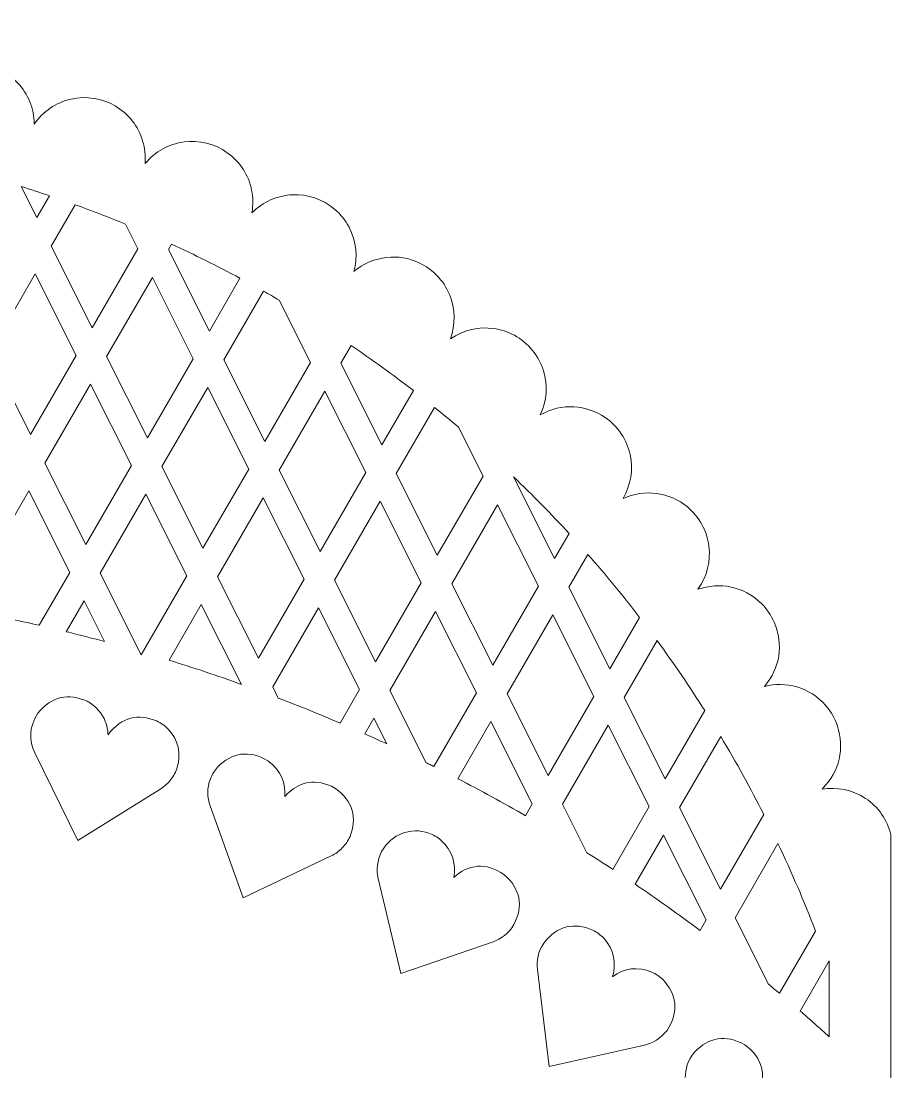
# Model space of a CAD drawing. Header units: millimetres. Extents: x -130 to 130, y -75 to 75.
# Drawn here: x 87.8 to 130, y -42.5 to 8.5 of the extents above; entities that cross this region are included whole.
import ezdxf

# ---------------------------------------------------------------- set-up
doc = ezdxf.new("R2010")
doc.units = ezdxf.units.MM
doc.header["$MEASUREMENT"] = 0
doc.layers.add('Capa 1', color=7, linetype='Continuous')

msp = doc.modelspace()

# ---------------------------------------------------------------- linework, layer by layer
at = {"layer": 'Capa 1', "lineweight": 9}
for points, knots in [([(65.9104, 6.1125), (66.0069, 6.4858), (66.1593, 6.8211), (66.3676, 7.1158), (66.3676, 7.1158), (66.5759, 7.4079), (66.8502, 7.6771), (67.1575, 7.8778), (67.1575, 7.8778), (67.4674, 8.081), (67.8154, 8.2232), (68.1761, 8.2994), (68.1761, 8.2994), (68.9025, 8.4518), (69.6798, 8.3172), (70.3071, 7.9336), (70.3071, 7.9336), (70.6221, 7.7406), (70.9066, 7.4841), (71.1225, 7.197), (71.1225, 7.197), (71.3409, 6.91), (71.506, 6.5824), (71.6153, 6.2115), (71.6153, 6.2115), (71.7448, 6.5747), (71.9251, 6.8948), (72.1588, 7.1691), (72.1588, 7.1691), (72.3925, 7.4434), (72.6897, 7.6847), (73.0148, 7.8574), (73.0148, 7.8574), (74.1375, 8.4289), (75.2525, 8.274), (76.1542, 7.6314), (76.1542, 7.6314), (76.4514, 7.4104), (76.713, 7.1285), (76.9035, 6.8237), (76.9035, 6.8237), (77.094, 6.5189), (77.2286, 6.176), (77.3048, 5.8), (77.3048, 5.8), (77.4649, 6.148), (77.6757, 6.4503), (77.9322, 6.7017), (77.9322, 6.7017), (78.1888, 6.9557), (78.5088, 7.1691), (78.8466, 7.3139), (78.8466, 7.3139), (79.9515, 7.7609), (81.0717, 7.5603), (81.953, 6.8059), (81.953, 6.8059), (82.2299, 6.5595), (82.4636, 6.2547), (82.6236, 5.9347), (82.6236, 5.9347), (82.7912, 5.6121), (82.8928, 5.2616), (82.9335, 4.878), (82.9335, 4.878), (83.1265, 5.2108), (83.3602, 5.4927), (83.6396, 5.7213), (83.6396, 5.7213), (83.919, 5.9499), (84.2568, 6.1353), (84.6073, 6.2471), (84.6073, 6.2471), (85.6945, 6.5773), (86.8019, 6.336), (87.6553, 5.4622), (87.6553, 5.4622), (87.9068, 5.193), (88.1126, 4.8704), (88.2472, 4.5326), (88.2472, 4.5326), (88.3818, 4.1998), (88.4504, 3.8417), (88.458, 3.4531), (88.458, 3.4531), (88.679, 3.768), (88.9406, 4.0297), (89.2378, 4.2329), (89.2378, 4.2329), (89.5349, 4.431), (89.888, 4.5859), (90.2462, 4.6697), (90.2462, 4.6697), (90.9726, 4.8348), (91.7524, 4.7078), (92.3798, 4.337), (92.3798, 4.337), (92.7023, 4.1516), (92.9843, 3.9052), (93.2129, 3.6131), (93.2129, 3.6131), (93.4415, 3.3235), (93.6167, 2.9832), (93.7158, 2.6352), (93.7158, 2.6352), (93.8225, 2.2923), (93.8606, 1.9291), (93.8326, 1.543), (93.8326, 1.543), (94.0815, 1.8376), (94.3635, 2.0739), (94.6784, 2.2466), (94.6784, 2.2466), (94.9934, 2.4218), (95.3592, 2.5438), (95.7224, 2.592), (95.7224, 2.592), (96.4437, 2.6885), (97.2108, 2.5057), (97.8204, 2.0713), (97.8204, 2.0713), (98.1227, 1.8554), (98.3818, 1.5862), (98.5824, 1.2763), (98.5824, 1.2763), (98.7831, 0.9664), (98.9279, 0.6108), (98.999, 0.2578), (98.999, 0.2578), (99.0726, -0.0952), (99.0777, -0.461), (99.0142, -0.8445), (99.0142, -0.8445), (99.2885, -0.5702), (99.5908, -0.3619), (99.921, -0.2171), (99.921, -0.2171), (100.2487, -0.0749), (100.622, 0.0165), (100.9929, 0.0317), (100.9929, 0.0317), (101.7015, 0.0647), (102.4483, -0.1765), (103.035, -0.6743), (103.035, -0.6743), (103.3144, -0.9156), (103.5481, -1.2077), (103.7208, -1.5354), (103.7208, -1.5354), (104.0917, -2.2517), (104.1425, -2.9857), (103.9621, -3.6842), (103.9621, -3.6842), (104.2593, -3.4378), (104.5768, -3.2575), (104.9197, -3.1407), (104.9197, -3.1407), (106.0373, -2.7901), (107.1244, -3.034), (107.9804, -3.8773), (107.9804, -3.8773), (108.237, -4.1414), (108.4452, -4.4538), (108.5849, -4.7942), (108.5849, -4.7942), (108.8847, -5.5206), (108.8821, -6.2623), (108.6332, -6.9557), (108.6332, -6.9557), (109.3088, -6.4909), (110.0327, -6.3563), (110.7338, -6.4477), (110.7338, -6.4477), (111.4094, -6.5417), (112.1054, -6.8795), (112.6185, -7.5095), (112.6185, -7.5095), (112.8521, -7.7939), (113.0299, -8.1267), (113.1417, -8.4772), (113.1417, -8.4772), (113.3678, -9.2087), (113.3119, -9.9504), (112.9944, -10.6337), (112.9944, -10.6337), (114.0409, -10.0393), (115.2448, -10.146), (116.1389, -10.7607), (116.1389, -10.7607), (116.4437, -10.9689), (116.7079, -11.2356), (116.9136, -11.5455), (116.9136, -11.5455), (117.1193, -11.8503), (117.2667, -12.1932), (117.3479, -12.5539), (117.3479, -12.5539), (117.5029, -13.288), (117.3937, -14.0195), (117.0076, -14.6875), (117.0076, -14.6875), (118.049, -14.2125), (119.2479, -14.37), (120.1292, -15.0964), (120.1292, -15.0964), (120.4112, -15.3352), (120.6525, -15.6222), (120.8303, -15.9448), (120.8303, -15.9448), (121.0081, -16.2674), (121.1249, -16.6255), (121.1681, -16.9913), (121.1681, -16.9913), (121.2595, -17.7152), (121.0944, -18.4416), (120.6398, -19.0868), (120.6398, -19.0868), (121.671, -18.7236), (122.8521, -18.9293), (123.7132, -19.7726), (123.7132, -19.7726), (123.9748, -20.0317), (124.1856, -20.3415), (124.3355, -20.6794), (124.3355, -20.6794), (124.7901, -21.7868), (124.6276, -22.8688), (123.8656, -23.7934), (123.8656, -23.7934), (124.879, -23.5369), (126.0347, -23.7883), (126.8602, -24.751), (126.8602, -24.751), (127.1015, -25.0329), (127.2844, -25.3606), (127.4013, -25.7111), (127.4013, -25.7111), (127.7391, -26.8008), (127.5359, -27.8726), (126.6545, -28.7693), (126.6545, -28.7693), (127.3708, -28.6575), (128.0947, -28.7845), (128.7576, -29.2163), (128.7576, -29.2163), (129.065, -29.4195), (129.3393, -29.6862), (129.545, -29.9783), (129.545, -29.9783), (129.7533, -30.2704), (129.9032, -30.6031), (129.9971, -30.974), (129.9971, -30.974), (129.9971, -45.6171), (129.9971, -60.2627), (129.9971, -74.9058)], [0, 0, 0, 0, 0.0153846, 0.0153846, 0.0153846, 0.0153846, 0.0307692, 0.0307692, 0.0307692, 0.0307692, 0.0461538, 0.0461538, 0.0461538, 0.0461538, 0.0615385, 0.0615385, 0.0615385, 0.0615385, 0.0769231, 0.0769231, 0.0769231, 0.0769231, 0.0923077, 0.0923077, 0.0923077, 0.0923077, 0.1076923, 0.1076923, 0.1076923, 0.1076923, 0.1230769, 0.1230769, 0.1230769, 0.1230769, 0.1384615, 0.1384615, 0.1384615, 0.1384615, 0.1538462, 0.1538462, 0.1538462, 0.1538462, 0.1692308, 0.1692308, 0.1692308, 0.1692308, 0.1846154, 0.1846154, 0.1846154, 0.1846154, 0.2, 0.2, 0.2, 0.2, 0.2153846, 0.2153846, 0.2153846, 0.2153846, 0.2307692, 0.2307692, 0.2307692, 0.2307692, 0.2461538, 0.2461538, 0.2461538, 0.2461538, 0.2615385, 0.2615385, 0.2615385, 0.2615385, 0.2769231, 0.2769231, 0.2769231, 0.2769231, 0.2923077, 0.2923077, 0.2923077, 0.2923077, 0.3076923, 0.3076923, 0.3076923, 0.3076923, 0.3230769, 0.3230769, 0.3230769, 0.3230769, 0.3384615, 0.3384615, 0.3384615, 0.3384615, 0.3538462, 0.3538462, 0.3538462, 0.3538462, 0.3692308, 0.3692308, 0.3692308, 0.3692308, 0.3846154, 0.3846154, 0.3846154, 0.3846154, 0.4, 0.4, 0.4, 0.4, 0.4153846, 0.4153846, 0.4153846, 0.4153846, 0.4307692, 0.4307692, 0.4307692, 0.4307692, 0.4461538, 0.4461538, 0.4461538, 0.4461538, 0.4615385, 0.4615385, 0.4615385, 0.4615385, 0.4769231, 0.4769231, 0.4769231, 0.4769231, 0.4923077, 0.4923077, 0.4923077, 0.4923077, 0.5076923, 0.5076923, 0.5076923, 0.5076923, 0.5230769, 0.5230769, 0.5230769, 0.5230769, 0.5384615, 0.5384615, 0.5384615, 0.5384615, 0.5538462, 0.5538462, 0.5538462, 0.5538462, 0.5692308, 0.5692308, 0.5692308, 0.5692308, 0.5846154, 0.5846154, 0.5846154, 0.5846154, 0.6, 0.6, 0.6, 0.6, 0.6153846, 0.6153846, 0.6153846, 0.6153846, 0.6307692, 0.6307692, 0.6307692, 0.6307692, 0.6461538, 0.6461538, 0.6461538, 0.6461538, 0.6615385, 0.6615385, 0.6615385, 0.6615385, 0.6769231, 0.6769231, 0.6769231, 0.6769231, 0.6923077, 0.6923077, 0.6923077, 0.6923077, 0.7076923, 0.7076923, 0.7076923, 0.7076923, 0.7230769, 0.7230769, 0.7230769, 0.7230769, 0.7384615, 0.7384615, 0.7384615, 0.7384615, 0.7538462, 0.7538462, 0.7538462, 0.7538462, 0.7692308, 0.7692308, 0.7692308, 0.7692308, 0.7846154, 0.7846154, 0.7846154, 0.7846154, 0.8, 0.8, 0.8, 0.8, 0.8153846, 0.8153846, 0.8153846, 0.8153846, 0.8307692, 0.8307692, 0.8307692, 0.8307692, 0.8461538, 0.8461538, 0.8461538, 0.8461538, 0.8615385, 0.8615385, 0.8615385, 0.8615385, 0.8769231, 0.8769231, 0.8769231, 0.8769231, 0.8923077, 0.8923077, 0.8923077, 0.8923077, 0.9076923, 0.9076923, 0.9076923, 0.9076923, 0.9230769, 0.9230769, 0.9230769, 0.9230769, 0.9384615, 0.9384615, 0.9384615, 0.9384615, 0.9538462, 0.9538462, 0.9538462, 0.9538462, 0.9692308, 0.9692308, 0.9692308, 0.9692308, 1, 1, 1, 1]), ([(87.8306, 0.4305), (87.8306, 0.4305), (88.585, -1.0706), (88.585, -1.0706), (88.585, -1.0706), (88.585, -1.0706), (89.1971, -0.0139), (89.1971, -0.0139)], [0, 0, 0, 0, 0.3333333, 0.3333333, 0.3333333, 0.3333333, 1, 1, 1, 1]), ([(90.4443, -0.4483), (90.4443, -0.4483), (89.2835, -2.4574), (89.2835, -2.4574), (89.2835, -2.4574), (89.2835, -2.4574), (91.2698, -6.4096), (91.2698, -6.4096)], [0, 0, 0, 0, 0.3333333, 0.3333333, 0.3333333, 0.3333333, 1, 1, 1, 1]), ([(91.2698, -6.4096), (91.2698, -6.4096), (93.4846, -2.5819), (93.4846, -2.5819), (93.4846, -2.5819), (93.4846, -2.5819), (92.8877, -1.3931), (92.8877, -1.3931)], [0, 0, 0, 0, 0.3333333, 0.3333333, 0.3333333, 0.3333333, 1, 1, 1, 1]), ([(95.1153, -2.3634), (95.1153, -2.3634), (94.9629, -2.6276), (94.9629, -2.6276), (94.9629, -2.6276), (94.9629, -2.6276), (96.9492, -6.5798), (96.9492, -6.5798)], [0, 0, 0, 0, 0.3333333, 0.3333333, 0.3333333, 0.3333333, 1, 1, 1, 1]), ([(90.49, -7.7558), (90.49, -7.7558), (88.5037, -3.8036), (88.5037, -3.8036), (88.5037, -3.8036), (88.5037, -3.8036), (86.2863, -7.6288), (86.2863, -7.6288), (86.2863, -7.6288), (86.2863, -7.6288), (88.2726, -11.5811), (88.2726, -11.5811), (88.2726, -11.5811), (88.2726, -11.5811), (90.49, -7.7558), (90.49, -7.7558)], [0, 0, 0, 0, 0.2, 0.2, 0.2, 0.2, 0.4, 0.4, 0.4, 0.4, 0.6, 0.6, 0.6, 0.6, 1, 1, 1, 1]), ([(93.9545, -11.7487), (93.9545, -11.7487), (96.172, -7.9235), (96.172, -7.9235), (96.172, -7.9235), (96.172, -7.9235), (94.1857, -3.9712), (94.1857, -3.9712), (94.1857, -3.9712), (94.1857, -3.9712), (91.9683, -7.799), (91.9683, -7.799), (91.9683, -7.799), (91.9683, -7.799), (93.9545, -11.7487), (93.9545, -11.7487)], [0, 0, 0, 0, 0.2, 0.2, 0.2, 0.2, 0.4, 0.4, 0.4, 0.4, 0.6, 0.6, 0.6, 0.6, 1, 1, 1, 1]), ([(99.5756, -4.6393), (99.5756, -4.6393), (97.6477, -7.9667), (97.6477, -7.9667), (97.6477, -7.9667), (97.6477, -7.9667), (99.6365, -11.9189), (99.6365, -11.9189)], [0, 0, 0, 0, 0.3333333, 0.3333333, 0.3333333, 0.3333333, 1, 1, 1, 1]), ([(99.6365, -11.9189), (99.6365, -11.9189), (101.8514, -8.0911), (101.8514, -8.0911), (101.8514, -8.0911), (101.8514, -8.0911), (100.3376, -5.0761), (100.3376, -5.0761)], [0, 0, 0, 0, 0.3333333, 0.3333333, 0.3333333, 0.3333333, 1, 1, 1, 1]), ([(103.8275, -7.2758), (103.8275, -7.2758), (103.3297, -8.1343), (103.3297, -8.1343), (103.3297, -8.1343), (103.3297, -8.1343), (105.3134, -12.0865), (105.3134, -12.0865)], [0, 0, 0, 0, 0.3333333, 0.3333333, 0.3333333, 0.3333333, 1, 1, 1, 1]), ([(90.9573, -16.9227), (90.9573, -16.9227), (93.1748, -13.0949), (93.1748, -13.0949), (93.1748, -13.0949), (93.1748, -13.0949), (91.1885, -9.1427), (91.1885, -9.1427), (91.1885, -9.1427), (91.1885, -9.1427), (88.9711, -12.9705), (88.9711, -12.9705), (88.9711, -12.9705), (88.9711, -12.9705), (90.9573, -16.9227), (90.9573, -16.9227)], [0, 0, 0, 0, 0.2, 0.2, 0.2, 0.2, 0.4, 0.4, 0.4, 0.4, 0.6, 0.6, 0.6, 0.6, 1, 1, 1, 1]), ([(98.8567, -13.2626), (98.8567, -13.2626), (96.8705, -9.3103), (96.8705, -9.3103), (96.8705, -9.3103), (96.8705, -9.3103), (94.653, -13.1381), (94.653, -13.1381), (94.653, -13.1381), (94.653, -13.1381), (96.6393, -17.0903), (96.6393, -17.0903), (96.6393, -17.0903), (96.6393, -17.0903), (98.8567, -13.2626), (98.8567, -13.2626)], [0, 0, 0, 0, 0.2, 0.2, 0.2, 0.2, 0.4, 0.4, 0.4, 0.4, 0.6, 0.6, 0.6, 0.6, 1, 1, 1, 1]), ([(104.5387, -13.4302), (104.5387, -13.4302), (102.5499, -9.478), (102.5499, -9.478), (102.5499, -9.478), (102.5499, -9.478), (100.3325, -13.3057), (100.3325, -13.3057), (100.3325, -13.3057), (100.3325, -13.3057), (102.3213, -17.258), (102.3213, -17.258), (102.3213, -17.258), (102.3213, -17.258), (104.5387, -13.4302), (104.5387, -13.4302)], [0, 0, 0, 0, 0.2, 0.2, 0.2, 0.2, 0.4, 0.4, 0.4, 0.4, 0.6, 0.6, 0.6, 0.6, 1, 1, 1, 1]), ([(107.8687, -10.2704), (107.8687, -10.2704), (106.0145, -13.4734), (106.0145, -13.4734), (106.0145, -13.4734), (106.0145, -13.4734), (108.0007, -17.4256), (108.0007, -17.4256)], [0, 0, 0, 0, 0.3333333, 0.3333333, 0.3333333, 0.3333333, 1, 1, 1, 1]), ([(108.0007, -17.4256), (108.0007, -17.4256), (110.2182, -13.5978), (110.2182, -13.5978), (110.2182, -13.5978), (110.2182, -13.5978), (109.0269, -11.228), (109.0269, -11.228)], [0, 0, 0, 0, 0.3333333, 0.3333333, 0.3333333, 0.3333333, 1, 1, 1, 1]), ([(111.6888, -13.6283), (111.6888, -13.6283), (113.6827, -17.5933), (113.6827, -17.5933), (113.6827, -17.5933), (113.6827, -17.5933), (114.3863, -16.3791), (114.3863, -16.3791)], [0, 0, 0, 0, 0.3333333, 0.3333333, 0.3333333, 0.3333333, 1, 1, 1, 1]), ([(90.1801, -18.2664), (90.1801, -18.2664), (88.1913, -14.3141), (88.1913, -14.3141), (88.1913, -14.3141), (88.1913, -14.3141), (85.9764, -18.1419), (85.9764, -18.1419), (85.9764, -18.1419), (85.9764, -18.1419), (87.16, -20.4965), (87.16, -20.4965)], [0, 0, 0, 0, 0.25, 0.25, 0.25, 0.25, 0.5, 0.5, 0.5, 0.5, 1, 1, 1, 1]), ([(93.6396, -22.2618), (93.6396, -22.2618), (95.8595, -18.434), (95.8595, -18.434), (95.8595, -18.434), (95.8595, -18.434), (93.8707, -14.4818), (93.8707, -14.4818), (93.8707, -14.4818), (93.8707, -14.4818), (91.6558, -18.3095), (91.6558, -18.3095), (91.6558, -18.3095), (91.6558, -18.3095), (93.6396, -22.2618), (93.6396, -22.2618)], [0, 0, 0, 0, 0.2, 0.2, 0.2, 0.2, 0.4, 0.4, 0.4, 0.4, 0.6, 0.6, 0.6, 0.6, 1, 1, 1, 1]), ([(101.5415, -18.6016), (101.5415, -18.6016), (99.5552, -14.6519), (99.5552, -14.6519), (99.5552, -14.6519), (99.5552, -14.6519), (97.3378, -18.4772), (97.3378, -18.4772), (97.3378, -18.4772), (97.3378, -18.4772), (99.3241, -22.4294), (99.3241, -22.4294), (99.3241, -22.4294), (99.3241, -22.4294), (101.5415, -18.6016), (101.5415, -18.6016)], [0, 0, 0, 0, 0.2, 0.2, 0.2, 0.2, 0.4, 0.4, 0.4, 0.4, 0.6, 0.6, 0.6, 0.6, 1, 1, 1, 1]), ([(105.0035, -22.5971), (105.0035, -22.5971), (107.2235, -18.7718), (107.2235, -18.7718), (107.2235, -18.7718), (107.2235, -18.7718), (105.2347, -14.8221), (105.2347, -14.8221), (105.2347, -14.8221), (105.2347, -14.8221), (103.0173, -18.6448), (103.0173, -18.6448), (103.0173, -18.6448), (103.0173, -18.6448), (105.0035, -22.5971), (105.0035, -22.5971)], [0, 0, 0, 0, 0.2, 0.2, 0.2, 0.2, 0.4, 0.4, 0.4, 0.4, 0.6, 0.6, 0.6, 0.6, 1, 1, 1, 1]), ([(112.9029, -18.9395), (112.9029, -18.9395), (110.9167, -14.9872), (110.9167, -14.9872), (110.9167, -14.9872), (110.9167, -14.9872), (108.6992, -18.815), (108.6992, -18.815), (108.6992, -18.815), (108.6992, -18.815), (110.6855, -22.7647), (110.6855, -22.7647), (110.6855, -22.7647), (110.6855, -22.7647), (112.9029, -18.9395), (112.9029, -18.9395)], [0, 0, 0, 0, 0.2, 0.2, 0.2, 0.2, 0.4, 0.4, 0.4, 0.4, 0.6, 0.6, 0.6, 0.6, 1, 1, 1, 1]), ([(115.3007, -17.3951), (115.3007, -17.3951), (114.3812, -18.9826), (114.3812, -18.9826), (114.3812, -18.9826), (114.3812, -18.9826), (116.3675, -22.9349), (116.3675, -22.9349)], [0, 0, 0, 0, 0.3333333, 0.3333333, 0.3333333, 0.3333333, 1, 1, 1, 1]), ([(91.8641, -21.6166), (91.8641, -21.6166), (90.8786, -19.6532), (90.8786, -19.6532), (90.8786, -19.6532), (90.8786, -19.6532), (90.015, -21.1416), (90.015, -21.1416)], [0, 0, 0, 0, 0.3333333, 0.3333333, 0.3333333, 0.3333333, 1, 1, 1, 1]), ([(98.5037, -23.6918), (98.5037, -23.6918), (96.558, -19.8234), (96.558, -19.8234), (96.558, -19.8234), (96.558, -19.8234), (94.9934, -22.5209), (94.9934, -22.5209)], [0, 0, 0, 0, 0.3333333, 0.3333333, 0.3333333, 0.3333333, 1, 1, 1, 1]), ([(103.284, -25.5663), (103.284, -25.5663), (104.2263, -23.9433), (104.2263, -23.9433), (104.2263, -23.9433), (104.2263, -23.9433), (102.24, -19.991), (102.24, -19.991), (102.24, -19.991), (102.24, -19.991), (100.0226, -23.8188), (100.0226, -23.8188), (100.0226, -23.8188), (100.0226, -23.8188), (100.2919, -24.3547), (100.2919, -24.3547)], [0, 0, 0, 0, 0.2, 0.2, 0.2, 0.2, 0.4, 0.4, 0.4, 0.4, 0.6, 0.6, 0.6, 0.6, 1, 1, 1, 1]), ([(107.8407, -27.6771), (107.8407, -27.6771), (109.9083, -24.1109), (109.9083, -24.1109), (109.9083, -24.1109), (109.9083, -24.1109), (107.9195, -20.1587), (107.9195, -20.1587), (107.9195, -20.1587), (107.9195, -20.1587), (105.7046, -23.989), (105.7046, -23.989), (105.7046, -23.989), (105.7046, -23.989), (107.4623, -27.4891), (107.4623, -27.4891)], [0, 0, 0, 0, 0.2, 0.2, 0.2, 0.2, 0.4, 0.4, 0.4, 0.4, 0.6, 0.6, 0.6, 0.6, 1, 1, 1, 1]), ([(113.3703, -28.1063), (113.3703, -28.1063), (115.5877, -24.2785), (115.5877, -24.2785), (115.5877, -24.2785), (115.5877, -24.2785), (113.5989, -20.3263), (113.5989, -20.3263), (113.5989, -20.3263), (113.5989, -20.3263), (111.384, -24.1541), (111.384, -24.1541), (111.384, -24.1541), (111.384, -24.1541), (113.3703, -28.1063), (113.3703, -28.1063)], [0, 0, 0, 0, 0.2, 0.2, 0.2, 0.2, 0.4, 0.4, 0.4, 0.4, 0.6, 0.6, 0.6, 0.6, 1, 1, 1, 1]), ([(95.0874, -28.3044), (95.2195, -28.1317), (95.3287, -27.926), (95.3947, -27.7126), (95.3947, -27.7126), (95.5878, -27.0548), (95.4455, -26.3842), (94.9426, -25.8533), (94.9426, -25.8533), (94.7877, -25.6933), (94.6022, -25.5612), (94.399, -25.4673), (94.399, -25.4673), (93.5126, -25.1091), (92.7074, -25.2412), (92.0368, -26.1378), (92.0368, -26.1378), (92.0292, -25.9041), (91.986, -25.6882), (91.9048, -25.485), (91.9048, -25.485), (91.7574, -25.1244), (91.4857, -24.7586), (91.0234, -24.5122), (91.0234, -24.5122), (90.1242, -24.1084), (89.3063, -24.2557), (88.6358, -25.0964), (88.6358, -25.0964), (88.1837, -25.7797), (88.2142, -26.4198), (88.4834, -27.004)], [0, 0, 0, 0, 0.1111111, 0.1111111, 0.1111111, 0.1111111, 0.2222222, 0.2222222, 0.2222222, 0.2222222, 0.3333333, 0.3333333, 0.3333333, 0.3333333, 0.4444444, 0.4444444, 0.4444444, 0.4444444, 0.5555556, 0.5555556, 0.5555556, 0.5555556, 0.6666667, 0.6666667, 0.6666667, 0.6666667, 0.7777778, 0.7777778, 0.7777778, 0.7777778, 1, 1, 1, 1]), ([(117.0635, -24.3217), (117.0635, -24.3217), (119.0523, -28.274), (119.0523, -28.274), (119.0523, -28.274), (119.0523, -28.274), (120.97, -24.9669), (120.97, -24.9669)], [0, 0, 0, 0, 0.3333333, 0.3333333, 0.3333333, 0.3333333, 1, 1, 1, 1]), ([(105.5496, -26.5747), (105.5496, -26.5747), (104.9248, -25.3301), (104.9248, -25.3301), (104.9248, -25.3301), (104.9248, -25.3301), (104.4803, -26.0946), (104.4803, -26.0946)], [0, 0, 0, 0, 0.3333333, 0.3333333, 0.3333333, 0.3333333, 1, 1, 1, 1]), ([(112.6083, -29.483), (112.6083, -29.483), (110.6042, -25.4977), (110.6042, -25.4977), (110.6042, -25.4977), (110.6042, -25.4977), (109.0015, -28.2663), (109.0015, -28.2663)], [0, 0, 0, 0, 0.3333333, 0.3333333, 0.3333333, 0.3333333, 1, 1, 1, 1]), ([(116.5123, -32.658), (116.5123, -32.658), (118.2725, -29.6176), (118.2725, -29.6176), (118.2725, -29.6176), (118.2725, -29.6176), (116.2862, -25.6679), (116.2862, -25.6679), (116.2862, -25.6679), (116.2862, -25.6679), (114.0688, -29.4932), (114.0688, -29.4932), (114.0688, -29.4932), (114.0688, -29.4932), (115.255, -31.8503), (115.255, -31.8503)], [0, 0, 0, 0, 0.2, 0.2, 0.2, 0.2, 0.4, 0.4, 0.4, 0.4, 0.6, 0.6, 0.6, 0.6, 1, 1, 1, 1]), ([(121.7447, -26.2216), (121.7447, -26.2216), (119.7508, -29.6608), (119.7508, -29.6608), (119.7508, -29.6608), (119.7508, -29.6608), (121.7371, -33.613), (121.7371, -33.613)], [0, 0, 0, 0, 0.3333333, 0.3333333, 0.3333333, 0.3333333, 1, 1, 1, 1]), ([(102.8547, -32.0052), (103.0579, -31.9087), (103.2484, -31.7741), (103.3957, -31.6166), (103.3957, -31.6166), (103.5507, -31.4591), (103.6802, -31.2686), (103.7691, -31.0629), (103.7691, -31.0629), (104.0993, -30.1815), (103.9545, -29.3662), (103.035, -28.7185), (103.035, -28.7185), (102.1181, -28.2308), (101.318, -28.3603), (100.6119, -29.1198), (100.6119, -29.1198), (100.6551, -28.5254), (100.4671, -27.8726), (99.7838, -27.3926), (99.7838, -27.3926), (98.8644, -26.8541), (98.0465, -27.0014), (97.348, -27.705), (97.348, -27.705), (97.2007, -27.8701), (97.0813, -28.0657), (97, -28.274), (97, -28.274), (96.8324, -28.7108), (96.8374, -29.1731), (96.9822, -29.5846)], [0, 0, 0, 0, 0.1111111, 0.1111111, 0.1111111, 0.1111111, 0.2222222, 0.2222222, 0.2222222, 0.2222222, 0.3333333, 0.3333333, 0.3333333, 0.3333333, 0.4444444, 0.4444444, 0.4444444, 0.4444444, 0.5555556, 0.5555556, 0.5555556, 0.5555556, 0.6666667, 0.6666667, 0.6666667, 0.6666667, 0.7777778, 0.7777778, 0.7777778, 0.7777778, 1, 1, 1, 1]), ([(88.4834, -27.004), (88.4834, -27.004), (90.5738, -31.2534), (90.5738, -31.2534), (90.5738, -31.2534), (90.5738, -31.2534), (94.5921, -28.7515), (94.5921, -28.7515)], [0, 0, 0, 0, 0.3333333, 0.3333333, 0.3333333, 0.3333333, 1, 1, 1, 1]), ([(110.7084, -36.1632), (111.0818, -36.0311), (111.445, -35.7898), (111.7193, -35.3275), (111.7193, -35.3275), (112.179, -34.4182), (112.0317, -33.6003), (111.2494, -32.9171), (111.2494, -32.9171), (110.3223, -32.2872), (109.5273, -32.4192), (108.7958, -33.0441), (108.7958, -33.0441), (108.9177, -32.4319), (108.7577, -31.7436), (108.1709, -31.2356), (108.1709, -31.2356), (107.9982, -31.0908), (107.8026, -30.9791), (107.5918, -30.9029), (107.5918, -30.9029), (107.1524, -30.7454), (106.6799, -30.7657), (106.2812, -30.9232), (106.2812, -30.9232), (105.9179, -31.068), (105.5547, -31.3296), (105.3033, -31.7969), (105.3033, -31.7969), (105.0798, -32.2313), (105.0416, -32.6732), (105.1382, -33.1)], [0, 0, 0, 0, 0.1111111, 0.1111111, 0.1111111, 0.1111111, 0.2222222, 0.2222222, 0.2222222, 0.2222222, 0.3333333, 0.3333333, 0.3333333, 0.3333333, 0.4444444, 0.4444444, 0.4444444, 0.4444444, 0.5555556, 0.5555556, 0.5555556, 0.5555556, 0.6666667, 0.6666667, 0.6666667, 0.6666667, 0.7777778, 0.7777778, 0.7777778, 0.7777778, 1, 1, 1, 1]), ([(121.0335, -35.1116), (121.0335, -35.1116), (118.971, -31.007), (118.971, -31.007), (118.971, -31.007), (118.971, -31.007), (117.5943, -33.3819), (117.5943, -33.3819)], [0, 0, 0, 0, 0.3333333, 0.3333333, 0.3333333, 0.3333333, 1, 1, 1, 1]), ([(124.5184, -31.4032), (124.5184, -31.4032), (122.4356, -35.0024), (122.4356, -35.0024), (122.4356, -35.0024), (122.4356, -35.0024), (124.0535, -38.2181), (124.0535, -38.2181)], [0, 0, 0, 0, 0.3333333, 0.3333333, 0.3333333, 0.3333333, 1, 1, 1, 1]), ([(105.1382, -33.1), (105.1382, -33.1), (106.2304, -37.7075), (106.2304, -37.7075), (106.2304, -37.7075), (106.2304, -37.7075), (110.7084, -36.1632), (110.7084, -36.1632)], [0, 0, 0, 0, 0.3333333, 0.3333333, 0.3333333, 0.3333333, 1, 1, 1, 1]), ([(118.0414, -41.1746), (118.4376, -41.0832), (118.8313, -40.8673), (119.1412, -40.4583), (119.1412, -40.4583), (119.7406, -39.5312), (119.5933, -38.7159), (118.9456, -38.0098), (118.9456, -38.0098), (118.7856, -37.8523), (118.5976, -37.7253), (118.3944, -37.6364), (118.3944, -37.6364), (117.7213, -37.3519), (117.0635, -37.4383), (116.492, -37.8599), (116.492, -37.8599), (116.6952, -37.2351), (116.5682, -36.5239), (116.0703, -35.993), (116.0703, -35.993), (115.9179, -35.8305), (115.735, -35.6958), (115.5344, -35.5993), (115.5344, -35.5993), (114.6403, -35.2183), (113.825, -35.3656), (113.162, -36.2318), (113.162, -36.2318), (112.8826, -36.6509), (112.8064, -37.0827), (112.8521, -37.5069)], [0, 0, 0, 0, 0.1111111, 0.1111111, 0.1111111, 0.1111111, 0.2222222, 0.2222222, 0.2222222, 0.2222222, 0.3333333, 0.3333333, 0.3333333, 0.3333333, 0.4444444, 0.4444444, 0.4444444, 0.4444444, 0.5555556, 0.5555556, 0.5555556, 0.5555556, 0.6666667, 0.6666667, 0.6666667, 0.6666667, 0.7777778, 0.7777778, 0.7777778, 0.7777778, 1, 1, 1, 1]), ([(129.9971, -74.9058), (129.9971, -74.9058), (-129.9971, -74.9058), (-129.9971, -74.9058), (-129.9971, -74.9058), (-129.9971, -74.9058), (-129.9971, -36.9557), (-129.9971, -36.9557)], [0, 0, 0, 0, 0.3333333, 0.3333333, 0.3333333, 0.3333333, 1, 1, 1, 1]), ([(126.9999, -40.7682), (126.9999, -40.7682), (126.9999, -37.0954), (126.9999, -37.0954), (126.9999, -37.0954), (126.9999, -37.0954), (125.5953, -39.5236), (125.5953, -39.5236)], [0, 0, 0, 0, 0.3333333, 0.3333333, 0.3333333, 0.3333333, 1, 1, 1, 1]), ([(112.8521, -37.5069), (112.8521, -37.5069), (113.4211, -42.2059), (113.4211, -42.2059), (113.4211, -42.2059), (113.4211, -42.2059), (118.0414, -41.1746), (118.0414, -41.1746)], [0, 0, 0, 0, 0.3333333, 0.3333333, 0.3333333, 0.3333333, 1, 1, 1, 1]), ([(124.7698, -46.9734), (125.1838, -46.9277), (125.6029, -46.7499), (125.9408, -46.3842), (125.9408, -46.3842), (126.0932, -46.2216), (126.2151, -46.0336), (126.2989, -45.8228), (126.2989, -45.8228), (126.6062, -44.9516), (126.4589, -44.1337), (125.514, -43.4962), (125.514, -43.4962), (124.8333, -43.1203), (124.1856, -43.1736), (123.5989, -43.5089), (123.5989, -43.5089), (123.9418, -42.6859), (123.8072, -41.7918), (122.9029, -41.1543), (122.9029, -41.1543), (121.9809, -40.6387), (121.1681, -40.786), (120.4721, -41.515), (120.4721, -41.515), (120.1369, -41.9163), (120.0226, -42.3481), (120.0226, -42.7469)], [0, 0, 0, 0, 0.125, 0.125, 0.125, 0.125, 0.25, 0.25, 0.25, 0.25, 0.375, 0.375, 0.375, 0.375, 0.5, 0.5, 0.5, 0.5, 0.625, 0.625, 0.625, 0.625, 0.75, 0.75, 0.75, 0.75, 1, 1, 1, 1])]:
    msp.add_open_spline(points, degree=3, knots=knots, dxfattribs=at)
for points in [[(89.1971, -0.0139), (88.7399, 0.1409), (88.2853, 0.2882), (87.8306, 0.4305)], [(92.8877, -1.3931), (92.0775, -1.0579), (91.2622, -0.7454), (90.4443, -0.4483)], [(98.4351, -4.0144), (97.3353, -3.4226), (96.2278, -2.874), (95.1153, -2.3634)], [(96.9492, -6.5798), (96.9492, -6.5798), (98.4351, -4.0144), (98.4351, -4.0144)], [(100.3376, -5.0761), (100.0836, -4.9288), (99.8296, -4.784), (99.5756, -4.6393)], [(106.84, -9.4551), (105.8443, -8.6855), (104.8384, -7.9641), (103.8275, -7.2758)], [(105.3134, -12.0865), (105.3134, -12.0865), (106.84, -9.4551), (106.84, -9.4551)], [(109.0269, -11.228), (108.6434, -10.9004), (108.2548, -10.5829), (107.8687, -10.2704)], [(114.3863, -16.3791), (113.5329, -15.452), (112.6362, -14.5351), (111.6888, -13.6283)], [(117.8102, -20.4457), (117.0203, -19.4195), (116.1846, -18.4035), (115.3007, -17.3951)], [(88.6942, -20.8292), (88.6942, -20.8292), (90.1801, -18.2664), (90.1801, -18.2664)], [(87.16, -20.4965), (87.6706, -20.6032), (88.1837, -20.7124), (88.6942, -20.8292)], [(116.3675, -22.9349), (116.3675, -22.9349), (117.8102, -20.4457), (117.8102, -20.4457)], [(90.015, -21.1416), (90.3249, -21.2178), (90.6322, -21.294), (90.9421, -21.3753)], [(90.9421, -21.3753), (91.2494, -21.4515), (91.5568, -21.5353), (91.8641, -21.6166)], [(118.6586, -21.5734), (118.6586, -21.5734), (117.0635, -24.3217), (117.0635, -24.3217)], [(120.97, -24.9669), (120.2486, -23.8264), (119.479, -22.6961), (118.6586, -21.5734)], [(94.9934, -22.5209), (96.1669, -22.8841), (97.3378, -23.2727), (98.5037, -23.6918)], [(100.2919, -24.3547), (101.2926, -24.7383), (102.2908, -25.1421), (103.284, -25.5663)], [(104.4803, -26.0946), (104.6632, -26.1708), (104.841, -26.2496), (105.0188, -26.3309)], [(105.0188, -26.3309), (105.1966, -26.4121), (105.3744, -26.496), (105.5496, -26.5747)], [(123.83, -29.9986), (123.1874, -28.7312), (122.494, -27.4739), (121.7447, -26.2216)], [(107.4623, -27.4891), (107.5283, -27.5221), (107.5918, -27.5526), (107.6528, -27.5831)], [(107.6528, -27.5831), (107.7137, -27.6136), (107.7798, -27.644), (107.8407, -27.6771)], [(94.5921, -28.7515), (94.7902, -28.627), (94.9528, -28.4797), (95.0874, -28.3044)], [(109.0015, -28.2663), (110.0988, -28.8353), (111.191, -29.4322), (112.2781, -30.057)], [(112.2781, -30.057), (112.2781, -30.057), (112.6083, -29.483), (112.6083, -29.483)], [(96.9822, -29.5846), (96.9822, -29.5846), (98.5824, -34.0398), (98.5824, -34.0398)], [(121.7371, -33.613), (121.7371, -33.613), (123.83, -29.9986), (123.83, -29.9986)], [(126.337, -35.6476), (125.7909, -34.2252), (125.1864, -32.8104), (124.5184, -31.4032)], [(98.5824, -34.0398), (98.5824, -34.0398), (102.8547, -32.0052), (102.8547, -32.0052)], [(115.255, -31.8503), (115.4658, -31.9824), (115.6766, -32.117), (115.8824, -32.2516)], [(115.8824, -32.2516), (116.0932, -32.3862), (116.304, -32.5234), (116.5123, -32.658)], [(117.5943, -33.3819), (118.651, -34.0956), (119.6974, -34.8424), (120.7414, -35.6196)], [(120.7414, -35.6196), (120.7414, -35.6196), (121.0335, -35.1116), (121.0335, -35.1116)], [(124.5895, -38.6651), (124.5895, -38.6651), (126.337, -35.6476), (126.337, -35.6476)], [(124.0535, -38.2181), (124.1424, -38.2917), (124.2313, -38.3654), (124.3202, -38.4416)], [(124.3202, -38.4416), (124.4117, -38.5152), (124.498, -38.5889), (124.5895, -38.6651)], [(125.5953, -39.5236), (125.8315, -39.7268), (126.0678, -39.9326), (126.2989, -40.1434)], [(126.2989, -40.1434), (126.5351, -40.3517), (126.7688, -40.5574), (126.9999, -40.7682)]]:
    msp.add_open_spline(points, degree=3, dxfattribs=at)

doc.saveas('drawing.dxf')
